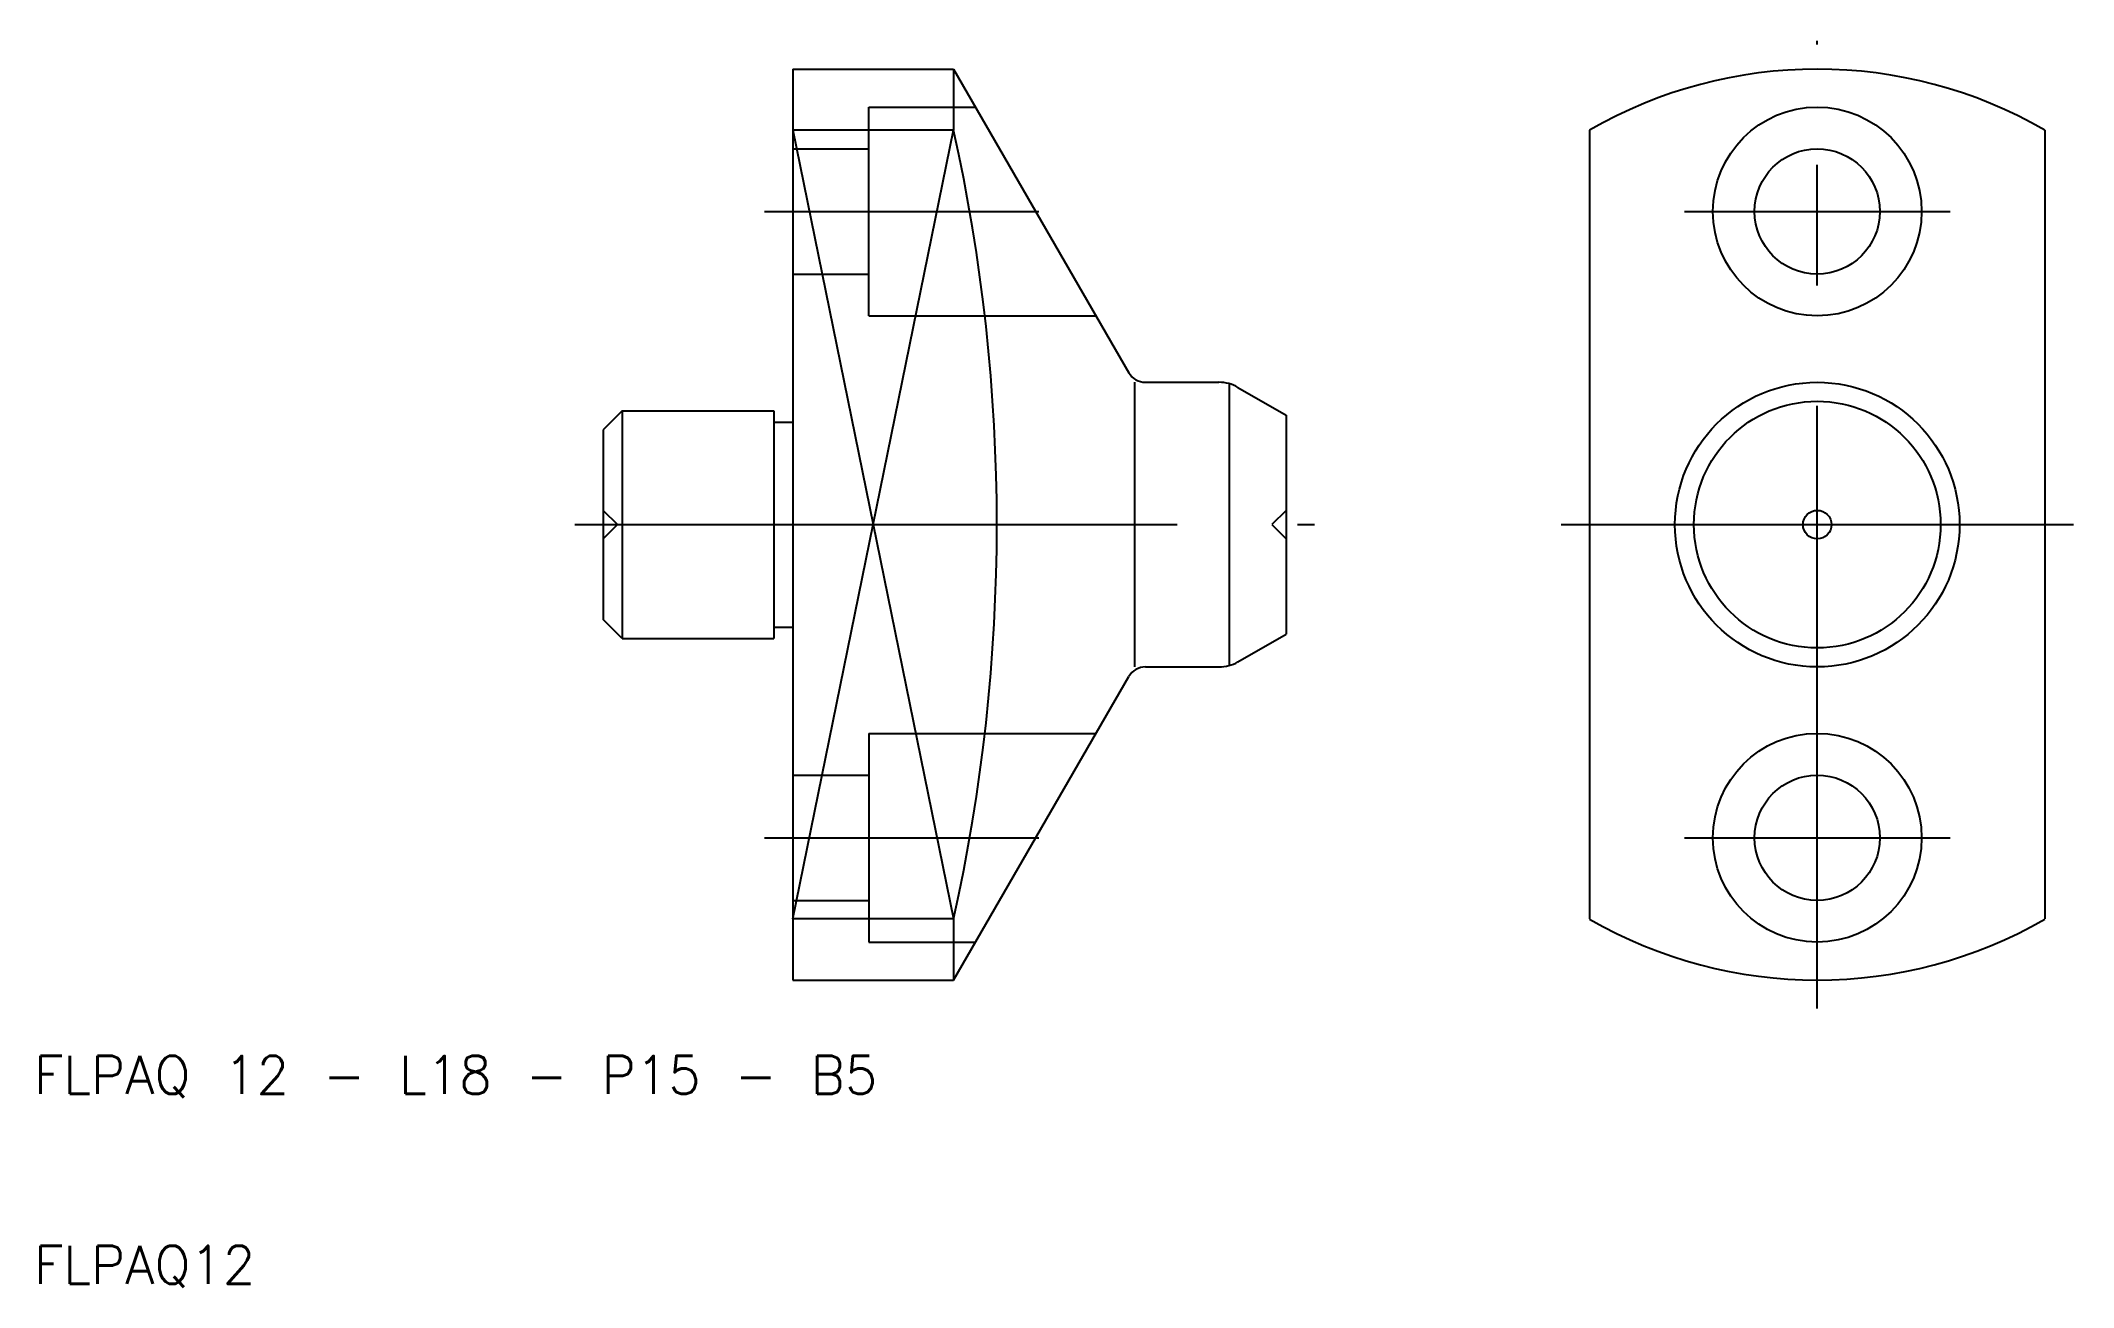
# Model space of a CAD drawing. Extents: x 10 to 117, y 10 to 76.
import ezdxf

# ---------------------------------------------------------------- set-up
doc = ezdxf.new("R2010")
doc.units = 0
doc.linetypes.add('CENTER', pattern=[50.8, 31.75, -6.35, 6.35, -6.35])
doc.linetypes.add('DASHED', pattern=[19.05, 12.7, -6.35])
doc.layers.get('0').update_dxf_attribs({"linetype": 'CONTINUOUS'})
doc.layers.add('5', color=7, linetype='CONTINUOUS')
doc.layers.add('CENTER', color=1, linetype='CENTER')
doc.styles.get("Standard").update_dxf_attribs({"font": 'txt.shx'})

msp = doc.modelspace()

# ---------------------------------------------------------------- linework, layer by layer
for p, q in [((50, 74), (58.47, 74)), ((50, 74), (50, 55.4)), ((58.47, 74), (58.47, 70.78)), ((58.47, 74), (67.71, 58)), ((92, 70.78), (92, 29.22)), ((116, 70.78), (116, 29.22)), ((68, 57.5), (68, 42.5)), ((68.58, 57.5), (72.46, 57.5)), ((73, 57.43), (73, 42.57)), ((73.46, 57.23), (76, 55.77)), ((41, 56), (40, 55)), ((41, 56), (41, 44)), ((41, 56), (49, 56)), ((49, 56), (49, 55.4)), ((76, 55.77), (76, 44.23)), ((40, 55), (40, 45)), ((49, 55.4), (49, 44.6)), ((49, 55.4), (50, 55.4)), ((50, 55.4), (50, 44.6)), ((41, 44), (40, 45)), ((41, 44), (49, 44)), ((49, 44.6), (49, 44)), ((49, 44.6), (50, 44.6)), ((50, 44.6), (50, 26)), ((73.46, 42.77), (76, 44.23)), ((58.47, 26), (67.71, 42)), ((68.58, 42.5), (72.46, 42.5)), ((58.47, 29.22), (58.47, 26)), ((50, 26), (58.47, 26))]:
    msp.add_line(p, q)
at = {"color": 3, "linetype": 'DASHED'}
for p, q in [((54, 72), (59.63, 72)), ((54, 61), (54, 72)), ((50, 69.8), (54, 69.8)), ((50, 63.2), (54, 63.2)), ((54, 61), (65.98, 61)), ((40, 50.75), (40.75, 50)), ((76, 50.75), (75.25, 50)), ((40.75, 50), (40, 49.25)), ((75.25, 50), (76, 49.25)), ((54, 39), (65.98, 39)), ((54, 39), (54, 28)), ((50, 36.8), (54, 36.8)), ((50, 30.2), (54, 30.2)), ((54, 28), (59.63, 28))]:
    msp.add_line(p, q, dxfattribs=at)
at = {"color": 3}
for p, q in [((50, 29.22), (58.47, 70.78)), ((50, 70.78), (58.47, 29.22))]:
    msp.add_line(p, q, dxfattribs=at)
for centre, radius in [((104, 66.5), 5.5), ((104, 66.5), 3.3), ((104, 50), 7.5), ((104, 50), 6.5), ((104, 50), 0.75), ((104, 33.5), 5.5), ((104, 33.5), 3.3)]:
    msp.add_circle(centre, radius)
for centre, radius, start, end in [((104, 50), 24, 60, 120), ((68.58, 58.5), 1, 210, 270), ((72.46, 55.5), 2, 60, 90), ((68.58, 41.5), 1, 90, 150), ((72.46, 44.5), 2, 270, 300), ((104, 50), 24, 240, 300)]:
    msp.add_arc(centre, radius, start, end)
at = {"layer": '5'}
for p, q in [((58.47, 70.78), (50, 70.78)), ((58.47, 29.22), (50, 29.22))]:
    msp.add_line(p, q, dxfattribs=at)
msp.add_arc((-35.25, 50), 96, 347.4961, 12.5039, dxfattribs=at)
at = {"layer": 'CENTER'}
for p, q in [((104, 24.5), (104, 75.5)), ((48.5, 66.5), (62.97, 66.5)), ((97, 66.5), (111, 66.5)), ((38.5, 50), (77.5, 50)), ((90.5, 50), (117.5, 50)), ((48.5, 33.5), (62.97, 33.5)), ((97, 33.5), (111, 33.5))]:
    msp.add_line(p, q, dxfattribs=at)

# ---------------------------------------------------------------- texts
for s, p in [('FLPAQ 12 - L18 - P15 - B5', (10, 20)), ('FLPAQ12', (10, 10))]:
    msp.add_text(s, height=2).set_placement(p)

doc.saveas('drawing.dxf')
